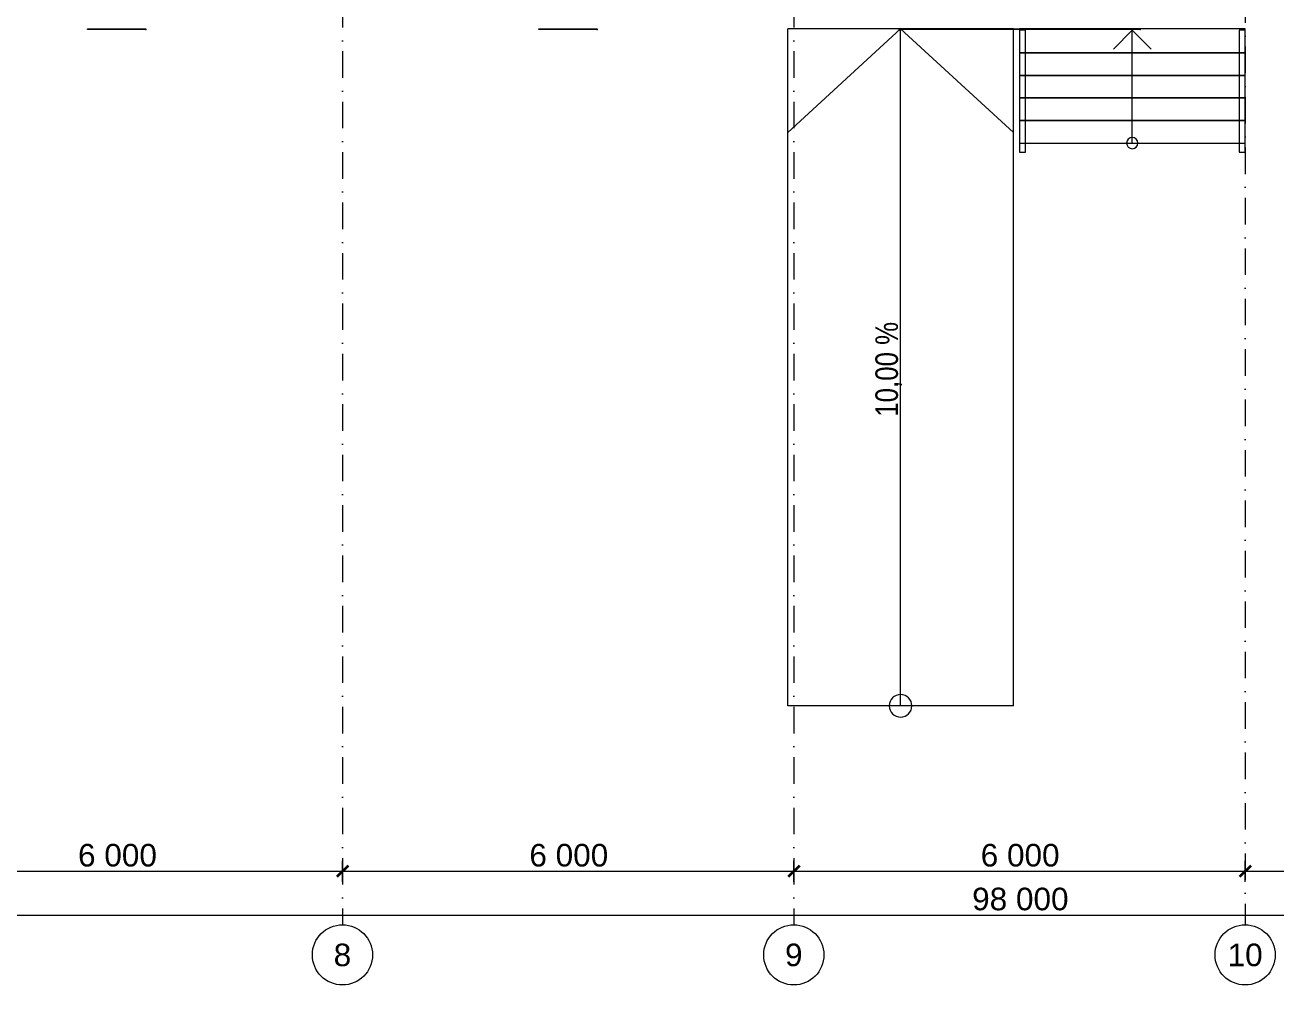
# Model space of a CAD drawing. Header units: millimetres. Extents: x -10605 to 103276, y -15987 to 52426.
# Drawn here: x 35780 to 52410, y -15987 to -3225 of the extents above; entities that cross this region are included whole.
import ezdxf
from ezdxf.enums import TextEntityAlignment as Align

# ---------------------------------------------------------------- set-up
doc = ezdxf.new("R2010")
doc.units = ezdxf.units.MM
doc.header["$MEASUREMENT"] = 0
doc.linetypes.add('Dot & Dashed', pattern=[670.277762, 352.777767, -176.388884, 0, -141.111112])
doc.layers.add('Лестницы', color=7, linetype='Continuous')
doc.layers.add('Оси', color=7, linetype='Continuous')
for name, color, linetype, lineweight in [('Лестницы_Ном._пера__100', 7, 'Continuous', 9), ('Лестницы_Ном._пера__200', 7, 'Continuous', 0), ('Лестницы_Ном._пера__99', 7, 'Continuous', 15), ('Оси_Ном._пера__200', 7, 'Continuous', 0), ('Оси_Ном._пера__97', 7, 'Continuous', 35), ('Оси_Ном._пера__99', 7, 'Continuous', 15), ('Стены _Ном._пера__99', 7, 'Continuous', 15)]:
    doc.layers.add(name, color=color, linetype=linetype, lineweight=lineweight)
doc.layers.add('Лестницы_Ном._пера__71', color=7, linetype='Continuous', lineweight=13, true_color=0xc2331900)
doc.styles.add('РЎР“Р•РќР•Р\xa0РР\xa0_РЎРўРР›Р¬_1', font='arial.ttf')
doc.styles.add('РЎР“Р•РќР•Р\xa0РР\xa0_РЎРўРР›Р¬_2', font='ARIALN.TTF')
doc.dimstyles.new('СГЕНЕРИР_СТИЛЬ__2', dxfattribs={"dimtxt": 300, "dimasz": 142.5, "dimexe": 0.18, "dimexo": 0.0625, "dimgap": 0.09, "dimtad": 1, "dimtih": 1, "dimtoh": 1, "dimdec": 4, "dimzin": 0, "dimdsep": 46, "dimtxsty": 'РЎР“Р•РќР•Р\xa0РР\xa0_РЎРўРР›Р¬_1', "dimblk": 'ARROWHEAD_6', "dimblk1": 'ARROWHEAD_6', "dimblk2": 'ARROWHEAD_6', "dimcen": 0.09, "dimse1": 1, "dimse2": 1, "dimadec": 0, "dimazin": 0, "dimtfac": 1, "dimtdec": 4, "dimtmove": 0, "dimatfit": 3, "dimfxl": 1, "dimtolj": 1, "dimtzin": 0, "dimarcsym": 0})

# ---------------------------------------------------------------- blocks, each defined once
blk = doc.blocks.new('Лестница_1')
at = {"layer": 'Лестницы_Ном._пера__100', "color": 7, "linetype": 'Continuous', "lineweight": 9}
for p, q in [((52000, -3275), (49000, -3275)), ((49000, -3275), (49000, -3295)), ((49080, -3295), (49000, -3295)), ((49000, -3295), (49000, -4795)), ((49000, -3295), (49000, -3595)), ((49080, -4795), (49080, -3295)), ((50250, -3545), (50500, -3295)), ((50500, -3595), (50500, -3295)), ((50500, -3295), (50750, -3545)), ((52000, -3295), (51920, -3295)), ((51920, -3295), (51920, -4795)), ((52000, -3295), (52000, -3275)), ((52000, -4795), (52000, -3295)), ((52000, -3595), (52000, -3295)), ((52000, -3595), (49000, -3595)), ((49000, -3595), (49000, -3895)), ((49000, -3595), (52000, -3595)), ((50500, -4495), (50500, -3595)), ((52000, -3895), (52000, -3595)), ((52000, -3895), (49000, -3895)), ((49000, -3895), (49000, -4195)), ((49000, -3895), (52000, -3895)), ((52000, -4195), (52000, -3895)), ((52000, -4195), (49000, -4195)), ((49000, -4195), (49000, -4495)), ((49000, -4195), (52000, -4195)), ((52000, -4495), (52000, -4195)), ((52000, -4495), (49000, -4495)), ((49000, -4495), (49000, -4795)), ((49000, -4495), (52000, -4495)), ((50500, -4795), (50500, -4495)), ((52000, -4795), (52000, -4495)), ((49000, -4795), (49000, -4915)), ((49000, -4795), (52000, -4795)), ((49080, -4915), (49080, -4795)), ((51920, -4795), (51920, -4915)), ((52000, -4915), (52000, -4795)), ((49000, -4915), (49080, -4915)), ((51920, -4915), (52000, -4915))]:
    blk.add_line(p, q, dxfattribs=at)
for start, end in [(0, 180), (180, 0)]:
    blk.add_arc((50500, -4795), 75, start, end, dxfattribs=at)
blk = doc.blocks.new('3D текст 27')
at = {"layer": 'Стены _Ном._пера__99', "color": 7, "linetype": 'Continuous', "lineweight": 15}
for q in [(0, 0), (775.262, -10)]:
    blk.add_line((775.262, 0), q, dxfattribs=at)
at = {"layer": 'Стены _Ном._пера__99', "color": 7, "linetype": 'Continuous', "lineweight": 15, "flags": 128}
blk.add_lwpolyline([(0, 0), (0, -10), (775.262, -10), (775.262, 0)], close=True, dxfattribs=at)
at = {"layer": 'Стены _Ном._пера__99', "color": 7, "linetype": 'Continuous', "lineweight": 15}
blk.add_point((775.262, 0), dxfattribs=at)
blk = doc.blocks.new('3D текст 27_13')
at = {"layer": 'Стены _Ном._пера__99', "color": 7, "linetype": 'Continuous', "lineweight": 15}
for q in [(0, 0), (3209.51, -10)]:
    blk.add_line((3209.51, 0), q, dxfattribs=at)
at = {"layer": 'Стены _Ном._пера__99', "color": 7, "linetype": 'Continuous', "lineweight": 15, "flags": 128}
blk.add_lwpolyline([(0, 0), (0, -10), (3209.51, -10), (3209.51, 0)], close=True, dxfattribs=at)
at = {"layer": 'Стены _Ном._пера__99', "color": 7, "linetype": 'Continuous', "lineweight": 15}
blk.add_point((3209.51, 0), dxfattribs=at)
blk = doc.blocks.new('Стандартный Маркер Сетки_4')
at = {"layer": 'Оси_Ном._пера__200', "color": 7, "linetype": 'Dot & Dashed', "lineweight": 0}
for p in [(0, 0), (55187, 0)]:
    blk.add_line(p, (55187, 0), dxfattribs=at)
blk.add_point((55187, 0), dxfattribs=at)
blk.add_point((55187, 0), dxfattribs=at)
at = {"layer": 'Оси_Ном._пера__99', "color": 7, "linetype": 'Continuous', "lineweight": 15}
blk.add_circle((55587, 0), 400, dxfattribs=at)
at = {"layer": 'Оси_Ном._пера__200', "color": 7, "lineweight": 0, "style": 'РЎР“Р•РќР•Р\xa0РР\xa0_РЎРўРР›Р¬_1'}
blk.add_attdef('AC_MarkerText_1', text='', height=300, rotation=90, dxfattribs=at).set_placement((55368, -69), align=Align.TOP_CENTER)
blk = doc.blocks.new('Стандартный Маркер Сетки_5')
at = {"layer": 'Оси_Ном._пера__200', "color": 7, "linetype": 'Dot & Dashed', "lineweight": 0}
for p in [(0, 0), (55249, 0)]:
    blk.add_line(p, (55249, 0), dxfattribs=at)
blk.add_point((55249, 0), dxfattribs=at)
blk.add_point((55249, 0), dxfattribs=at)
at = {"layer": 'Оси_Ном._пера__99', "color": 7, "linetype": 'Continuous', "lineweight": 15}
blk.add_circle((55649, 0), 400, dxfattribs=at)
at = {"layer": 'Оси_Ном._пера__200', "color": 7, "lineweight": 0, "style": 'РЎР“Р•РќР•Р\xa0РР\xa0_РЎРўРР›Р¬_1'}
blk.add_attdef('AC_MarkerText_1', text='', height=300, rotation=90, dxfattribs=at).set_placement((55430, -69), align=Align.TOP_CENTER)
blk = doc.blocks.new('Пандус Прямой 27_3')
at = {"layer": 'Лестницы_Ном._пера__71', "color": 28, "linetype": 'Continuous', "lineweight": 13, "true_color": 0x331900}
for p, q in [((9000, 0), (7623, 1500)), ((0, 0), (9000, 0)), ((7623, -1500), (9000, 0))]:
    blk.add_line(p, q, dxfattribs=at)
at = {"layer": 'Лестницы_Ном._пера__71', "color": 28, "linetype": 'Continuous', "lineweight": 13, "true_color": 0x331900, "flags": 128}
blk.add_lwpolyline([(150, 0, 1), (-150, 0, 1)], format="xyb", close=True, dxfattribs=at)
at = {"layer": 'Лестницы_Ном._пера__99', "color": 7, "linetype": 'Continuous', "lineweight": 15}
for p, q in [((0, -1500), (0, 1500)), ((0, 1500), (9000, 1500)), ((9000, -1500), (9000, 1500)), ((0, -1500), (9000, -1500))]:
    blk.add_line(p, q, dxfattribs=at)
at = {"layer": 'Лестницы_Ном._пера__200', "color": 7, "lineweight": 0, "style": 'РЎР“Р•РќР•Р\xa0РР\xa0_РЎРўРР›Р¬_2'}
blk.add_attdef('ac_bottomlevel', text='', height=300, dxfattribs=at).set_placement((4500, 159), align=Align.MIDDLE_CENTER)
blk = doc.blocks.new('*D1110')
at = {"layer": 'Оси_Ном._пера__200', "color": 7, "linetype": 'Continuous', "lineweight": 0}
for p, q in [((0, -15199), (0, -14918)), ((98000, -15199), (98000, -14918)), ((-112, -15058), (0, -15058)), ((0, -15058), (98000, -15058)), ((98000, -15058), (98113, -15058))]:
    blk.add_line(p, q, dxfattribs=at)
at = {"layer": 'Оси_Ном._пера__97', "color": 7, "linetype": 'Continuous', "lineweight": 35}
for p, q in [((75, -14983), (-75, -15133)), ((97925, -15133), (98075, -14983))]:
    blk.add_line(p, q, dxfattribs=at)
at = {"layer": 'Оси_Ном._пера__200', "color": 7, "lineweight": 0, "insert": (48371, -14998), "char_height": 300, "attachment_point": 7, "style": 'РЎР“Р•РќР•Р\xa0РР\xa0_РЎРўРР›Р¬_1'}
blk.add_mtext('\\A1;{\\pql;\\fArial|b0|i0|c204|p0;\\W1.000000;98\xa0000}', dxfattribs=at)
blk = doc.blocks.new('ARROWHEAD_6')
at = {"color": 0, "linetype": 'Continuous', "lineweight": 0}
for p, q in [((0, 0), (-1, 0)), ((-0.5, -0.5), (0.5, 0.5))]:
    blk.add_line(p, q, dxfattribs=at)
blk = doc.blocks.new('*D1118')
at = {"layer": 'Оси_Ном._пера__200', "color": 7, "linetype": 'Continuous', "lineweight": 0}
for p, q in [((34000, -14617), (34000, -14336)), ((40000, -14617), (40000, -14336)), ((34000, -14476), (40000, -14476))]:
    blk.add_line(p, q, dxfattribs=at)
at = {"layer": 'Оси_Ном._пера__97', "color": 7, "linetype": 'Continuous', "lineweight": 35}
for p, q in [((34075, -14401), (33925, -14551)), ((40075, -14401), (39925, -14551))]:
    blk.add_line(p, q, dxfattribs=at)
at = {"layer": 'Оси_Ном._пера__200', "color": 7, "lineweight": 0, "insert": (36485, -14416), "char_height": 300, "attachment_point": 7, "style": 'РЎР“Р•РќР•Р\xa0РР\xa0_РЎРўРР›Р¬_1'}
blk.add_mtext('\\A1;{\\pql;\\fArial|b0|i0|c204|p0;\\W1.000000;6\xa0000}', dxfattribs=at)
blk = doc.blocks.new('*D1119')
at = {"layer": 'Оси_Ном._пера__200', "color": 7, "linetype": 'Continuous', "lineweight": 0}
for p, q in [((40000, -14617), (40000, -14336)), ((46000, -14617), (46000, -14336)), ((40000, -14476), (46000, -14476))]:
    blk.add_line(p, q, dxfattribs=at)
at = {"layer": 'Оси_Ном._пера__97', "color": 7, "linetype": 'Continuous', "lineweight": 35}
for p, q in [((40075, -14401), (39925, -14551)), ((46075, -14401), (45925, -14551))]:
    blk.add_line(p, q, dxfattribs=at)
at = {"layer": 'Оси_Ном._пера__200', "color": 7, "lineweight": 0, "insert": (42485, -14416), "char_height": 300, "attachment_point": 7, "style": 'РЎР“Р•РќР•Р\xa0РР\xa0_РЎРўРР›Р¬_1'}
blk.add_mtext('\\A1;{\\pql;\\fArial|b0|i0|c204|p0;\\W1.000000;6\xa0000}', dxfattribs=at)
blk = doc.blocks.new('*D1120')
at = {"layer": 'Оси_Ном._пера__200', "color": 7, "linetype": 'Continuous', "lineweight": 0}
for p, q in [((46000, -14617), (46000, -14336)), ((52000, -14617), (52000, -14336)), ((46000, -14476), (52000, -14476))]:
    blk.add_line(p, q, dxfattribs=at)
at = {"layer": 'Оси_Ном._пера__97', "color": 7, "linetype": 'Continuous', "lineweight": 35}
for p, q in [((46075, -14401), (45925, -14551)), ((52075, -14401), (51925, -14551))]:
    blk.add_line(p, q, dxfattribs=at)
at = {"layer": 'Оси_Ном._пера__200', "color": 7, "lineweight": 0, "insert": (48485, -14416), "char_height": 300, "attachment_point": 7, "style": 'РЎР“Р•РќР•Р\xa0РР\xa0_РЎРўРР›Р¬_1'}
blk.add_mtext('\\A1;{\\pql;\\fArial|b0|i0|c204|p0;\\W1.000000;6\xa0000}', dxfattribs=at)
blk = doc.blocks.new('*D1121')
at = {"layer": 'Оси_Ном._пера__200', "color": 7, "linetype": 'Continuous', "lineweight": 0}
for p, q in [((52000, -14617), (52000, -14336)), ((58000, -14617), (58000, -14336)), ((52000, -14476), (58000, -14476))]:
    blk.add_line(p, q, dxfattribs=at)
at = {"layer": 'Оси_Ном._пера__97', "color": 7, "linetype": 'Continuous', "lineweight": 35}
for p, q in [((52075, -14401), (51925, -14551)), ((58075, -14401), (57925, -14551))]:
    blk.add_line(p, q, dxfattribs=at)
at = {"layer": 'Оси_Ном._пера__200', "color": 7, "lineweight": 0, "insert": (54485, -14416), "char_height": 300, "attachment_point": 7, "style": 'РЎР“Р•РќР•Р\xa0РР\xa0_РЎРўРР›Р¬_1'}
blk.add_mtext('\\A1;{\\pql;\\fArial|b0|i0|c204|p0;\\W1.000000;6\xa0000}', dxfattribs=at)

msp = doc.modelspace()

# ---------------------------------------------------------------- block references
at = {"layer": 'Лестницы', "color": 7, "linetype": 'Continuous', "lineweight": 15}
ref = msp.add_blockref('Пандус Прямой 27_3', (47420.00675, -12276.39447), dxfattribs=dict(at, zscale=1000, rotation=89.99999999999999))
ref.add_attrib('ac_bottomlevel', '10,00 %', dxfattribs={"layer": 'Лестницы_Ном._пера__200', "color": 7, "lineweight": 0, "height": 300, "rotation": 90, "style": 'РЎР“Р•РќР•Р\xa0РР\xa0_РЎРўРР›Р¬_2'}).set_placement((47234.71263, -7802.20999), align=Align.MIDDLE_CENTER)
at = {"layer": 'Лестницы', "color": 7, "linetype": 'Continuous', "lineweight": 9}
msp.add_blockref('Лестница_1', (0, 0), dxfattribs=at)
at = {"layer": 'Оси', "color": 8, "linetype": 'Continuous', "lineweight": 0, "true_color": 0x747474}
ref = msp.add_blockref('Стандартный Маркер Сетки_4', (40000, 40000.00005), dxfattribs=dict(at, zscale=1000, rotation=270))
ref.add_attrib('AC_MarkerText_1', '8', dxfattribs={"layer": 'Оси_Ном._пера__200', "color": 7, "lineweight": 0, "height": 300, "rotation": 360, "style": 'РЎР“Р•РќР•Р\xa0РР\xa0_РЎРўРР›Р¬_1'}).set_placement((40000, -15437.02337), align=Align.TOP_CENTER)
ref = msp.add_blockref('Стандартный Маркер Сетки_4', (46000, 40000.00005), dxfattribs=dict(at, zscale=1000, rotation=270))
ref.add_attrib('AC_MarkerText_1', '9', dxfattribs={"layer": 'Оси_Ном._пера__200', "color": 7, "lineweight": 0, "height": 300, "rotation": 360, "style": 'РЎР“Р•РќР•Р\xa0РР\xa0_РЎРўРР›Р¬_1'}).set_placement((46000, -15437.02337), align=Align.TOP_CENTER)
ref = msp.add_blockref('Стандартный Маркер Сетки_5', (52000.00007, 40061.92808), dxfattribs=dict(at, zscale=1000, rotation=270))
ref.add_attrib('AC_MarkerText_1', '10', dxfattribs={"layer": 'Оси_Ном._пера__200', "color": 7, "lineweight": 0, "height": 300, "rotation": 360, "style": 'РЎР“Р•РќР•Р\xa0РР\xa0_РЎРўРР›Р¬_1'}).set_placement((52000.00007, -15437.02337), align=Align.TOP_CENTER)
at = {"layer": 'Стены _Ном._пера__99', "color": 7, "linetype": 'Continuous', "lineweight": 15, "xscale": -1, "zscale": 1000, "rotation": 180}
for name, p in [('3D текст 27', (36612.36907, -3285)), ('3D текст 27', (42612.36907, -3285)), ('3D текст 27_13', (47395.24507, -3285))]:
    msp.add_blockref(name, p, dxfattribs=at)

# ---------------------------------------------------------------- dimensions: what is measured, and where the dimension line sits
at = {"layer": 'Оси', "color": 7, "linetype": 'Continuous', "lineweight": 0}
for base, p1, p2, picture, middle in [((40000, -14476.2642), (34000, -15587.02337), (40000, -15587.02337), '*D1118', (36999.83803, -14266.2642)), ((46000, -14476.2642), (40000, -15587.02337), (46000, -15587.02337), '*D1119', (42999.83803, -14266.2642)), ((52000.00007, -14476.2642), (46000, -15587.02337), (52000.00007, -15587.02337), '*D1120', (48999.83806, -14266.2642)), ((58000, -14476.2642), (52000.00007, -15587.02337), (58000, -15587.02337), '*D1121', (54999.83806, -14266.2642)), ((98000.0000716933, -15058.4180221836), (0, -15587.0233678859), (98000.0000716933, -15587.0233678859), '*D1110', (48999.5830575523, -14848.4180197994))]:
    dim = msp.add_linear_dim(base=base, p1=p1, p2=p2, dimstyle='СГЕНЕРИР_СТИЛЬ__2', dxfattribs=at)
    dim.commit()
    dim.dimension.update_dxf_attribs({"geometry": picture, "text_midpoint": middle, "dimtype": 160})

doc.saveas('drawing.dxf')
